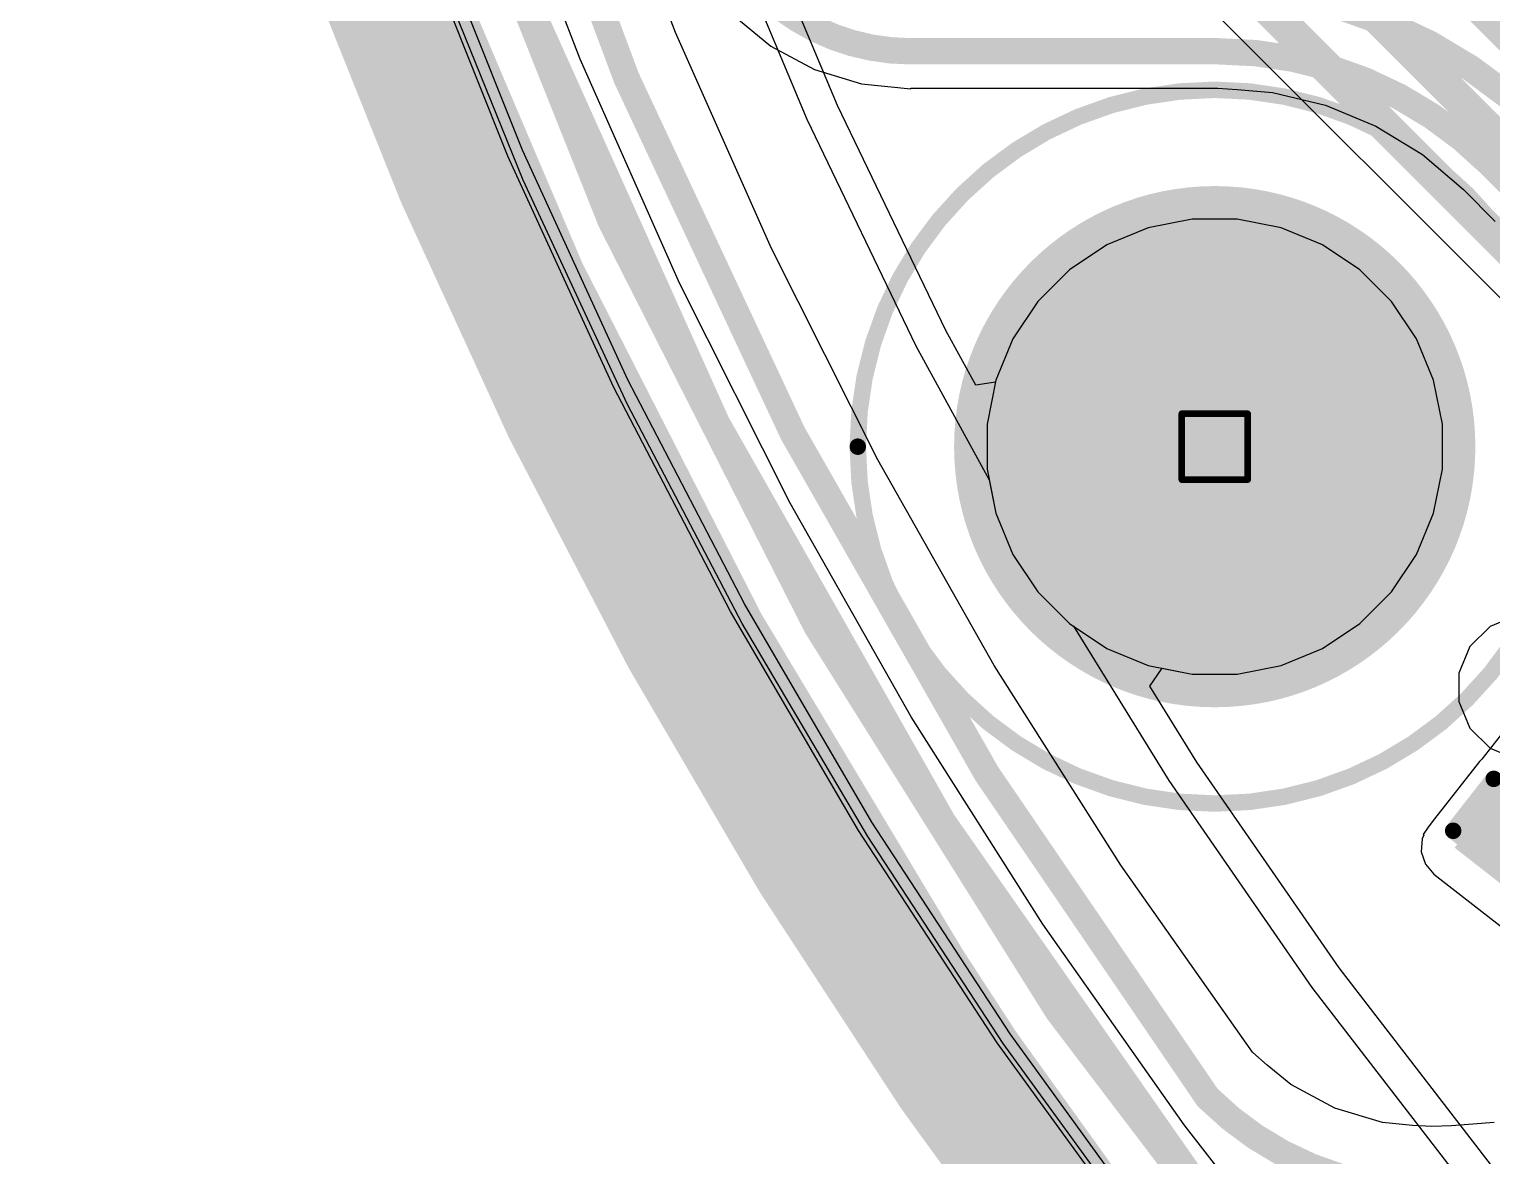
# Model space of a CAD drawing. Header units: inches. Extents: x -30 to 282, y -86 to 78.
# Drawn here: x -29.78 to -18.51, y -68.46 to -59.78 of the extents above; entities that cross this region are included whole.
import ezdxf

# ---------------------------------------------------------------- set-up
doc = ezdxf.new("R2010")
doc.units = ezdxf.units.IN
for name, color, linetype in [('Board Outline', 216, 'Continuous'), ('Bottom Layer', 5, 'Continuous'), ('Bottom Solder', 6, 'Continuous'), ('Dimensions', 6, 'Continuous'), ('Drill Drawing', 1, 'Continuous'), ('GND 01', 76, 'Continuous'), ('GND 02', 16, 'Continuous'), ('Pad Holes', 156, 'Continuous'), ('PWR', 156, 'Continuous'), ('SIG 01', 90, 'Continuous'), ('Top Layer', 1, 'Continuous'), ('Top Overlay', 2, 'Continuous'), ('Top Paste', 8, 'Continuous'), ('Top Solder', 216, 'Continuous')]:
    doc.layers.add(name, color=color, linetype=linetype)

# ---------------------------------------------------------------- blocks, each defined once
blk = doc.blocks.new('C___0402_76')
at = {"layer": 'Top Layer'}
for points in [[(-0.69849746, -0.3175), (-0.69849746, 0.3175), (-0.24129746, 0.3175), (-0.24129746, -0.3175)], [(0.24129746, -0.3175), (0.24129746, 0.3175), (0.69849746, 0.3175), (0.69849746, -0.3175)]]:
    blk.add_hatch(color=1, dxfattribs=at).paths.add_polyline_path(points)
at = {"layer": 'Top Paste'}
for points in [[(-0.69849746, -0.3175), (-0.69849746, 0.3175), (-0.24129746, 0.3175), (-0.24129746, -0.3175)], [(0.24129746, -0.3175), (0.24129746, 0.3175), (0.69849746, 0.3175), (0.69849746, -0.3175)]]:
    blk.add_hatch(color=8, dxfattribs=at).paths.add_polyline_path(points)
at = {"layer": 'Top Solder'}
for points in [[(-0.7584973399999999, -0.37749988), (-0.7584973399999999, 0.37749988), (-0.18129758, 0.37749988), (-0.18129758, -0.37749988)], [(0.18129758, -0.37749988), (0.18129758, 0.37749988), (0.7584973399999999, 0.37749988), (0.7584973399999999, -0.37749988)]]:
    blk.add_hatch(color=216, dxfattribs=at).paths.add_polyline_path(points)
at = {"layer": 'Top Overlay', "const_width": 0.127}
for points in [[(-0.27940254, 0.40640254), (-0.7874, 0.4064)], [(-0.78739746, -0.40640254), (-0.7874, 0.4064)], [(0.78739746, 0.40640254), (0.27940254, 0.40640508)], [(0.7874, -0.4064), (0.78739746, 0.40640254)], [(-0.27940254, -0.40640508), (-0.78739746, -0.40640254)], [(0.7874, -0.4064), (0.27940254, -0.40640254)]]:
    blk.add_lwpolyline(points, dxfattribs=at)
at = {"layer": 'Top Overlay', "const_width": 0.0635}
for points in [[(-0.8191499999999999, 0.4064, 1), (-0.7556499999999999, 0.4064, 1)], [(-0.8191499999999999, 0.4064, 1), (-0.7556499999999999, 0.4064, 1)], [(-0.31115254, 0.40640254, 1), (-0.24765254, 0.40640254, 1)], [(0.24765254, 0.40640508, 1), (0.31115254, 0.40640508, 1)], [(0.7556474599999999, 0.40640254, 1), (0.8191474599999999, 0.40640254, 1)], [(0.7556474599999999, 0.40640254, 1), (0.8191474599999999, 0.40640254, 1)], [(-0.8191474599999999, -0.40640254, 1), (-0.7556474599999999, -0.40640254, 1)], [(-0.8191474599999999, -0.40640254, 1), (-0.7556474599999999, -0.40640254, 1)], [(-0.31115254, -0.40640508, 1), (-0.24765254, -0.40640508, 1)], [(0.24765254, -0.40640254, 1), (0.31115254, -0.40640254, 1)], [(0.7556499999999999, -0.4064, 1), (0.8191499999999999, -0.4064, 1)], [(0.7556499999999999, -0.4064, 1), (0.8191499999999999, -0.4064, 1)]]:
    blk.add_lwpolyline(points, format="xyb", close=True, dxfattribs=at)

msp = doc.modelspace()

# ---------------------------------------------------------------- hatches: boundary and pattern name
at = {"layer": 'Bottom Solder'}
h = msp.add_hatch(color=6, dxfattribs=at)
edge = h.paths.add_edge_path()
edge.add_arc((-20.64299402, -63.000001), 0.1016, 0, 360)
at = {"layer": 'GND 01'}
h = msp.add_hatch(color=76, dxfattribs=at)
edge = h.paths.add_edge_path()
edge.add_arc((-20.64299402, -63.000001), 2.00799954, 0, 360)
at = {"layer": 'GND 02'}
h = msp.add_hatch(color=16, dxfattribs=at)
edge = h.paths.add_edge_path()
edge.add_arc((-20.64299402, -63.000001), 2.00799954, 0, 360)
at = {"layer": 'Pad Holes'}
h = msp.add_hatch(color=7, dxfattribs=at)
edge = h.paths.add_edge_path()
edge.add_arc((-20.64299402, -63.000001), 1.49999954, 0, 360)
at = {"layer": 'Top Layer'}
msp.add_hatch(color=1, dxfattribs=at).paths.add_polyline_path([(-17.0449748, -67.45743429999999), (-16.64978128, -66.95161107999999), (-18.39983112, -65.58432146), (-18.79502464, -66.09014468)])
at = {"layer": 'Top Solder'}
h = msp.add_hatch(color=216, dxfattribs=at)
edge = h.paths.add_edge_path()
edge.add_arc((-20.64299402, -63.000001), 0.1016, 0, 360)

# ---------------------------------------------------------------- linework, layer by layer
at = {"layer": 'Board Outline', "const_width": 0.254}
msp.add_lwpolyline([(37.49466466, -16.44645174, -2.5025245443781), (-17.29285086, -16.44645174)], format="xyb", dxfattribs=at)
at = {"layer": 'Board Outline'}
for points, const_width in [([(-19.14299448, -63.000001, 1), (-22.14299356, -63.000001, 1)], 0.254), ([(-22.20649356, -63.000001, 1), (-22.07949356, -63.000001, 1)], 0.127), ([(-19.20649448, -63.000001, 1), (-19.07949448, -63.000001, 1)], 0.127)]:
    msp.add_lwpolyline(points, format="xyb", close=True, dxfattribs=dict(at, const_width=const_width))
at = {"layer": 'Bottom Layer'}
for p, q in [((-24.53297862, -58.68904696), (-23.78496132, -60.47703678)), ((-23.54865496, -60.3708597), (-24.29210026, -58.59380203999999)), ((-25.96966866, -60.94621541999999), (-26.68719833999999, -59.18099669999999)), ((-22.7142675, -62.10521995999999), (-23.54865496, -60.3708597)), ((-23.78496132, -60.47703678), (-22.94471154, -62.22358396)), ((-25.16745792, -62.67459906), (-25.96966866, -60.94621541999999)), ((-20.81574704, -61.24600146), (-21.15461606, -61.31340798)), ((-20.470241, -61.24600146), (-20.81574704, -61.24600146)), ((-20.13137198, -61.31340798), (-20.470241, -61.24600146)), ((-21.15461606, -61.31340798), (-21.47382294, -61.44562767999999)), ((-19.8121651, -61.44562767999999), (-20.13137198, -61.31340798)), ((-21.47382294, -61.44562767999999), (-21.76110202, -61.63758055999999)), ((-19.52488602, -61.63758055999999), (-19.8121651, -61.44562767999999)), ((-21.76110202, -61.63758055999999), (-22.00541446, -61.88189299999999)), ((-19.28057358, -61.88189299999999), (-19.52488602, -61.63758055999999)), ((-22.00541446, -61.88189299999999), (-22.19736734, -62.16917208)), ((-19.0886207, -62.16917208), (-19.28057358, -61.88189299999999)), ((-22.48337388, -62.52728413999999), (-22.7142675, -62.10521995999999)), ((-22.19736734, -62.16917208), (-22.32958704, -62.48837895999999)), ((-18.956401, -62.48837895999999), (-19.0886207, -62.16917208)), ((-22.94471154, -62.22358396), (-22.38073248, -63.254509)), ((-22.33273156, -62.50419045999999), (-22.48337388, -62.52728413999999)), ((-22.32958704, -62.48837895999999), (-22.33273156, -62.50419045999999)), ((-18.88899448, -62.82724797999999), (-18.956401, -62.48837895999999)), ((-24.28245842, -64.3620887), (-25.16745792, -62.67459906)), ((-18.88899448, -63.17275401999999), (-18.88899448, -62.82724797999999)), ((-18.956401, -63.51162303999999), (-18.88899448, -63.17275401999999)), ((-22.38073248, -63.254509), (-22.32958704, -63.51162303999999)), ((-22.32958704, -63.51162303999999), (-22.19736734, -63.83082992)), ((-19.0886207, -63.83082992), (-18.956401, -63.51162303999999)), ((-22.19736734, -63.83082992), (-22.00541446, -64.118109)), ((-19.28057358, -64.118109), (-19.0886207, -63.83082992)), ((-22.00541446, -64.118109), (-21.76110202, -64.36242143999999)), ((-19.52488602, -64.36242143999999), (-19.28057358, -64.118109)), ((-23.3167428, -66.00472194), (-24.28245842, -64.3620887)), ((-21.76110202, -64.36242143999999), (-21.73201648, -64.38185498)), ((-21.73201648, -64.38185498), (-20.99690746, -65.57345026)), ((-19.8121651, -64.55437432000001), (-19.52488602, -64.36242143999999)), ((-20.13137198, -64.68659402), (-19.8121651, -64.55437432000001)), ((-21.1423631, -64.84441691999999), (-21.04751696, -64.707897)), ((-21.04751696, -64.707897), (-20.81574704, -64.75400053999999)), ((-20.81574704, -64.75400053999999), (-20.470241, -64.75400053999999)), ((-20.470241, -64.75400053999999), (-20.13137198, -64.68659402)), ((-20.78003718, -65.43174366), (-21.1423631, -64.84441691999999)), ((-19.68549022, -67.01480374), (-20.78003718, -65.43174366)), ((-20.99690746, -65.57345026), (-19.89465668, -67.16765332)), ((-22.27258182, -67.59864052), (-23.3167428, -66.00472194)), ((-18.50985376, -68.53864626), (-19.68549022, -67.01480374)), ((-19.89465668, -67.16765332), (-18.71076268, -68.70220194)), ((-21.15242658, -69.14010302), (-22.27258182, -67.59864052))]:
    msp.add_line(p, q, dxfattribs=at)
at = {"layer": 'Dimensions'}
for points, const_width in [([(-17.89299444, -63.000001, 1), (-23.3929936, -63.000001, 1)], 0.127), ([(-23.4247436, -63.000001, 1), (-23.3612436, -63.000001, 1)], 0.0635)]:
    msp.add_lwpolyline(points, format="xyb", close=True, dxfattribs=dict(at, const_width=const_width))
at = {"layer": 'Drill Drawing', "const_width": 0.0508}
for points in [[(-20.89699402, -62.74600099999999), (-20.38899402, -62.74600099999999)], [(-20.89699402, -63.254001), (-20.89699402, -62.74600099999999)], [(-20.38899402, -63.254001), (-20.38899402, -62.74600099999999)], [(-20.89699402, -63.254001), (-20.38899402, -63.254001)]]:
    msp.add_lwpolyline(points, dxfattribs=at)
at = {"layer": 'Drill Drawing', "const_width": 0.0254}
for points in [[(-20.90969402, -62.74600099999999, 1), (-20.88429402, -62.74600099999999, 1)], [(-20.90969402, -62.74600099999999, 1), (-20.88429402, -62.74600099999999, 1)], [(-20.40169402, -62.74600099999999, 1), (-20.37629402, -62.74600099999999, 1)], [(-20.40169402, -62.74600099999999, 1), (-20.37629402, -62.74600099999999, 1)], [(-20.90969402, -63.254001, 1), (-20.88429402, -63.254001, 1)], [(-20.90969402, -63.254001, 1), (-20.88429402, -63.254001, 1)], [(-20.40169402, -63.254001, 1), (-20.37629402, -63.254001, 1)], [(-20.40169402, -63.254001, 1), (-20.37629402, -63.254001, 1)]]:
    msp.add_lwpolyline(points, format="xyb", close=True, dxfattribs=at)
at = {"layer": 'GND 01'}
for p, q in [((-25.97591706, -60.7145471), (-26.69840482, -58.90649635999999)), ((-25.1646309, -62.48459182), (-25.97591706, -60.7145471)), ((-24.26660628, -64.21215504), (-25.1646309, -62.48459182)), ((-23.28397934, -65.89312958000001), (-24.26660628, -64.21215504)), ((-22.21923928, -67.52324315999999), (-23.28397934, -65.89312958000001)), ((-21.07497944, -69.0985537), (-22.21923928, -67.52324315999999))]:
    msp.add_line(p, q, dxfattribs=at)
at = {"layer": 'GND 01', "const_width": 1.016}
for points in [[(-27.17711862, -59.08414904), (-26.44522778, -60.91573034)], [(-26.44522778, -60.91573034), (-25.6234057, -62.70876459999999)], [(-25.6234057, -62.70876459999999), (-24.71368184, -64.4588373)], [(-24.71368184, -64.4588373), (-23.7182914, -66.16164314)], [(-23.7182914, -66.16164314), (-22.63968294, -67.8129962)], [(-22.63968294, -67.8129962), (-21.4805133, -69.40882739999999)]]:
    msp.add_lwpolyline(points, dxfattribs=at)
at = {"layer": 'GND 01', "const_width": 0.508}
for points in [[(-26.69922778, -60.91573034, 1), (-26.19122778, -60.91573034, 1)], [(-26.69922778, -60.91573034, 1), (-26.19122778, -60.91573034, 1)], [(-25.8774057, -62.70876459999999, 1), (-25.3694057, -62.70876459999999, 1)], [(-25.8774057, -62.70876459999999, 1), (-25.3694057, -62.70876459999999, 1)], [(-24.96768184, -64.4588373, 1), (-24.45968184, -64.4588373, 1)], [(-24.96768184, -64.4588373, 1), (-24.45968184, -64.4588373, 1)], [(-23.9722914, -66.16164314, 1), (-23.4642914, -66.16164314, 1)], [(-23.9722914, -66.16164314, 1), (-23.4642914, -66.16164314, 1)], [(-22.89368294, -67.8129962, 1), (-22.38568294, -67.8129962, 1)], [(-22.89368294, -67.8129962, 1), (-22.38568294, -67.8129962, 1)]]:
    msp.add_lwpolyline(points, format="xyb", close=True, dxfattribs=at)
at = {"layer": 'GND 02'}
for p, q in [((-25.97591706, -60.7145471), (-26.69840482, -58.90649635999999)), ((-25.1646309, -62.48459182), (-25.97591706, -60.7145471)), ((-24.26660628, -64.21215504), (-25.1646309, -62.48459182)), ((-23.28397934, -65.89312958000001), (-24.26660628, -64.21215504)), ((-22.21923928, -67.52324315999999), (-23.28397934, -65.89312958000001)), ((-21.07497944, -69.0985537), (-22.21923928, -67.52324315999999))]:
    msp.add_line(p, q, dxfattribs=at)
at = {"layer": 'GND 02', "const_width": 1.016}
for points in [[(-27.17711862, -59.08414904), (-26.44522778, -60.91573034)], [(-26.44522778, -60.91573034), (-25.6234057, -62.70876459999999)], [(-25.6234057, -62.70876459999999), (-24.71368184, -64.4588373)], [(-24.71368184, -64.4588373), (-23.7182914, -66.16164314)], [(-23.7182914, -66.16164314), (-22.63968294, -67.8129962)], [(-22.63968294, -67.8129962), (-21.4805133, -69.40882739999999)]]:
    msp.add_lwpolyline(points, dxfattribs=at)
at = {"layer": 'GND 02', "const_width": 0.508}
for points in [[(-26.69922778, -60.91573034, 1), (-26.19122778, -60.91573034, 1)], [(-26.69922778, -60.91573034, 1), (-26.19122778, -60.91573034, 1)], [(-25.8774057, -62.70876459999999, 1), (-25.3694057, -62.70876459999999, 1)], [(-25.8774057, -62.70876459999999, 1), (-25.3694057, -62.70876459999999, 1)], [(-24.96768184, -64.4588373, 1), (-24.45968184, -64.4588373, 1)], [(-24.96768184, -64.4588373, 1), (-24.45968184, -64.4588373, 1)], [(-23.9722914, -66.16164314, 1), (-23.4642914, -66.16164314, 1)], [(-23.9722914, -66.16164314, 1), (-23.4642914, -66.16164314, 1)], [(-22.89368294, -67.8129962, 1), (-22.38568294, -67.8129962, 1)], [(-22.89368294, -67.8129962, 1), (-22.38568294, -67.8129962, 1)]]:
    msp.add_lwpolyline(points, format="xyb", close=True, dxfattribs=at)
at = {"layer": 'PWR'}
for p, q in [((-26.088086, -60.76263692), (-26.81281912, -58.94897024)), ((-25.2742827, -62.53816804), (-26.088086, -60.76263692)), ((-20.81574704, -61.24600146), (-21.15461606, -61.31340798)), ((-20.470241, -61.24600146), (-20.81574704, -61.24600146)), ((-20.13137198, -61.31340798), (-20.470241, -61.24600146)), ((-21.15461606, -61.31340798), (-21.47382294, -61.44562767999999)), ((-19.8121651, -61.44562767999999), (-20.13137198, -61.31340798)), ((-21.47382294, -61.44562767999999), (-21.76110202, -61.63758055999999)), ((-19.52488602, -61.63758055999999), (-19.8121651, -61.44562767999999)), ((-21.76110202, -61.63758055999999), (-22.00541446, -61.88189299999999)), ((-19.28057358, -61.88189299999999), (-19.52488602, -61.63758055999999)), ((-22.00541446, -61.88189299999999), (-22.19736734, -62.16917208)), ((-19.0886207, -62.16917208), (-19.28057358, -61.88189299999999)), ((-22.19736734, -62.16917208), (-22.32958704, -62.48837895999999)), ((-18.956401, -62.48837895999999), (-19.0886207, -62.16917208)), ((-22.32958704, -62.48837895999999), (-22.39699356, -62.82724797999999)), ((-18.88899448, -62.82724797999999), (-18.956401, -62.48837895999999)), ((-24.37345392, -64.2711313), (-25.2742827, -62.53816804)), ((-22.39699356, -62.82724797999999), (-22.39699356, -63.17275401999999)), ((-18.88899448, -63.17275401999999), (-18.88899448, -62.82724797999999)), ((-22.39699356, -63.17275401999999), (-22.32958704, -63.51162303999999)), ((-18.956401, -63.51162303999999), (-18.88899448, -63.17275401999999)), ((-22.32958704, -63.51162303999999), (-22.19736734, -63.83082992)), ((-19.0886207, -63.83082992), (-18.956401, -63.51162303999999)), ((-22.19736734, -63.83082992), (-22.00541446, -64.118109)), ((-19.28057358, -64.118109), (-19.0886207, -63.83082992)), ((-22.00541446, -64.118109), (-21.76110202, -64.36242143999999)), ((-19.52488602, -64.36242143999999), (-19.28057358, -64.118109)), ((-23.3877993, -65.95728236), (-24.37345392, -64.2711313)), ((-18.3178704, -64.3006334), (-18.52148696, -64.38497410000001)), ((-21.76110202, -64.36242143999999), (-21.47382294, -64.55437432000001)), ((-19.8121651, -64.55437432000001), (-19.52488602, -64.36242143999999)), ((-18.52148696, -64.38497410000001), (-18.6773312, -64.54081834)), ((-21.47382294, -64.55437432000001), (-21.15461606, -64.68659402)), ((-20.13137198, -64.68659402), (-19.8121651, -64.55437432000001)), ((-18.6773312, -64.54081834), (-18.7616719, -64.74443489999999)), ((-21.15461606, -64.68659402), (-20.81574704, -64.75400053999999)), ((-20.81574704, -64.75400053999999), (-20.470241, -64.75400053999999)), ((-20.470241, -64.75400053999999), (-20.13137198, -64.68659402)), ((-18.7616719, -64.74443489999999), (-18.7616719, -64.9648307)), ((-18.7616719, -64.9648307), (-18.6773312, -65.16844726000001)), ((-18.6773312, -65.16844726000001), (-18.52148696, -65.3242915)), ((-18.52148696, -65.3242915), (-18.3178704, -65.4086322)), ((-22.31971406, -67.5925242), (-23.3877993, -65.95728236)), ((-21.17188044, -69.17274456), (-22.31971406, -67.5925242))]:
    msp.add_line(p, q, dxfattribs=at)
at = {"layer": 'SIG 01'}
for p, q in [((-22.23860678, -58.06029028), (-16.0135316, -64.28536546)), ((-25.5307211, -60.01440118), (-26.2117205, -58.24897671999999)), ((-24.76391796, -61.74428087999999), (-25.5307211, -60.01440118)), ((-20.81574704, -61.24600146), (-21.15461606, -61.31340798)), ((-20.470241, -61.24600146), (-20.81574704, -61.24600146)), ((-20.13137198, -61.31340798), (-20.470241, -61.24600146)), ((-21.15461606, -61.31340798), (-21.47382294, -61.44562767999999)), ((-19.8121651, -61.44562767999999), (-20.13137198, -61.31340798)), ((-21.47382294, -61.44562767999999), (-21.76110202, -61.63758055999999)), ((-19.52488602, -61.63758055999999), (-19.8121651, -61.44562767999999)), ((-23.91315512, -63.4344553), (-24.76391796, -61.74428087999999)), ((-21.76110202, -61.63758055999999), (-22.00541446, -61.88189299999999)), ((-19.28057358, -61.88189299999999), (-19.52488602, -61.63758055999999)), ((-22.00541446, -61.88189299999999), (-22.19736734, -62.16917208)), ((-19.0886207, -62.16917208), (-19.28057358, -61.88189299999999)), ((-22.19736734, -62.16917208), (-22.32958704, -62.48837895999999)), ((-18.956401, -62.48837895999999), (-19.0886207, -62.16917208)), ((-22.32958704, -62.48837895999999), (-22.39699356, -62.82724797999999)), ((-18.88899448, -62.82724797999999), (-18.956401, -62.48837895999999)), ((-22.39699356, -62.82724797999999), (-22.39699356, -63.17275401999999)), ((-18.88899448, -63.17275401999999), (-18.88899448, -62.82724797999999)), ((-22.39699356, -63.17275401999999), (-22.32958704, -63.51162303999999)), ((-18.956401, -63.51162303999999), (-18.88899448, -63.17275401999999)), ((-22.98048744, -65.08084519999998), (-23.91315512, -63.4344553)), ((-22.32958704, -63.51162303999999), (-22.19736734, -63.83082992)), ((-19.0886207, -63.83082992), (-18.956401, -63.51162303999999)), ((-22.19736734, -63.83082992), (-22.00541446, -64.118109)), ((-19.28057358, -64.118109), (-19.0886207, -63.83082992)), ((-22.00541446, -64.118109), (-21.76110202, -64.36242143999999)), ((-19.52488602, -64.36242143999999), (-19.28057358, -64.118109)), ((-21.76110202, -64.36242143999999), (-21.47382294, -64.55437432000001)), ((-19.8121651, -64.55437432000001), (-19.52488602, -64.36242143999999)), ((-21.47382294, -64.55437432000001), (-21.15461606, -64.68659402)), ((-20.13137198, -64.68659402), (-19.8121651, -64.55437432000001)), ((-21.15461606, -64.68659402), (-20.81574704, -64.75400053999999)), ((-20.81574704, -64.75400053999999), (-20.470241, -64.75400053999999)), ((-20.470241, -64.75400053999999), (-20.13137198, -64.68659402)), ((-21.9681552, -66.67949072), (-22.98048744, -65.08084519999998)), ((-20.87860188, -68.22653867999999), (-21.9681552, -66.67949072)), ((-19.7144513, -69.71825782), (-20.87860188, -68.22653867999999))]:
    msp.add_line(p, q, dxfattribs=at)
at = {"layer": 'SIG 01', "const_width": 0.2032}
for points in [[(-17.3720125, -72.71990028, -0.2531606442147388), (-27.92154436, -37.30294038)], [(-25.60417536, -61.63392296, -0.0151855106492488), (-25.6093976, -61.62274187999999)], [(-24.22014714, -64.34544916, -0.0169063171082348), (-24.22686036, -64.33346544)]]:
    msp.add_lwpolyline(points, format="xyb", dxfattribs=at)
at = {"layer": 'SIG 01'}
for points, const_width in [([(-21.42592108, -56.78990674), (-15.45131784, -62.76450998)], 0.254), ([(-21.72107162, -57.36208745999999), (-15.62118542, -63.46197366)], 0.254), ([(-22.32383902, -57.53556184), (-15.65010078, -64.20930007999999)], 0.254), ([(-26.4983214, -59.53204247999999), (-25.6097532, -61.62190876)], 0.2032), ([(-25.6097532, -61.62190876), (-25.60940014, -61.62274187999999)], 0.2032), ([(-25.6041779, -61.63392296), (-24.2273074, -64.33259168)], 0.2032), ([(-24.2273074, -64.33259168), (-24.2268629, -64.33346544)], 0.2032), ([(-24.22014968, -64.3454517), (-22.66982004, -66.93256616)], 0.2032), ([(-22.66982004, -66.93256616), (-22.25324988, -67.57191972)], 0.2032), ([(-22.25324988, -67.57191972), (-22.2532448, -67.57192479999999)], 0.2032), ([(-22.2532448, -67.57192479999999), (-20.985099, -69.33589891999999)], 0.2032)]:
    msp.add_lwpolyline(points, dxfattribs=dict(at, const_width=const_width))
at = {"layer": 'SIG 01', "const_width": 0.1016}
for points in [[(-25.6605532, -61.62190876, 1), (-25.5589532, -61.62190876, 1)], [(-25.6605532, -61.62190876, 1), (-25.5589532, -61.62190876, 1)], [(-25.66020014, -61.62274187999999, 1), (-25.55860014, -61.62274187999999, 1)], [(-25.6601976, -61.62274187999999, 1), (-25.5585976, -61.62274187999999, 1)], [(-25.6549779, -61.63392296, 1), (-25.5533779, -61.63392296, 1)], [(-25.65497536, -61.63392296, 1), (-25.55337536, -61.63392296, 1)], [(-24.2781074, -64.33259168, 1), (-24.1765074, -64.33259168, 1)], [(-24.2781074, -64.33259168, 1), (-24.1765074, -64.33259168, 1)], [(-24.2776629, -64.33346544, 1), (-24.1760629, -64.33346544, 1)], [(-24.27766036, -64.33346544, 1), (-24.17606036, -64.33346544, 1)], [(-24.27094968, -64.3454517, 1), (-24.16934968, -64.3454517, 1)], [(-24.27094714, -64.34544916, 1), (-24.16934714, -64.34544916, 1)], [(-22.72062004, -66.93256616, 1), (-22.61902004, -66.93256616, 1)], [(-22.72062004, -66.93256616, 1), (-22.61902004, -66.93256616, 1)], [(-22.30404988, -67.57191972, 1), (-22.20244988, -67.57191972, 1)], [(-22.30404988, -67.57191972, 1), (-22.20244988, -67.57191972, 1)], [(-22.3040448, -67.57192479999999, 1), (-22.2024448, -67.57192479999999, 1)], [(-22.3040448, -67.57192479999999, 1), (-22.2024448, -67.57192479999999, 1)]]:
    msp.add_lwpolyline(points, format="xyb", close=True, dxfattribs=at)
at = {"layer": 'Top Layer'}
for p, q in [((-24.7970421, -59.80795251999999), (-25.45267198, -58.10829628)), ((-24.35682708, -59.67364747999999), (-24.06272302, -59.91501097999999)), ((-24.0588038, -61.47339242), (-24.7970421, -59.80795251999999)), ((-24.06272302, -59.91501097999999), (-23.7271814, -60.09436038)), ((-23.7271814, -60.09436038), (-23.3630978, -60.20480465999999)), ((-23.3630978, -60.20480465999999), (-22.98446508, -60.24209694)), ((-22.98446508, -60.24209694), (-22.98446508, -60.23822598)), ((-22.98446508, -60.23822598), (-20.62055058, -60.23822598)), ((-20.62055058, -60.23822598), (-20.6200375, -60.23823106)), ((-20.6200375, -60.23823106), (-20.61862018, -60.23823106)), ((-20.61862018, -60.23823106), (-20.47061184, -60.24883302)), ((-20.47061184, -60.24883302), (-20.19893598, -60.27021473999999)), ((-20.19893598, -60.27021473999999), (-19.78958196, -60.36849242)), ((-19.78958196, -60.36849242), (-19.40063938, -60.529597)), ((-19.40063938, -60.529597), (-19.04168912, -60.74956353999999)), ((-19.04168912, -60.74956353999999), (-18.72587568, -61.01929122)), ((-18.72587568, -61.01929122), (-18.7241561, -61.02186424)), ((-18.7241561, -61.02186424), (-18.4821195, -61.26390338)), ((-20.81574704, -61.24600146), (-21.15461606, -61.31340798)), ((-20.470241, -61.24600146), (-20.81574704, -61.24600146)), ((-20.13137198, -61.31340798), (-20.470241, -61.24600146)), ((-21.15461606, -61.31340798), (-21.47382294, -61.44562767999999)), ((-19.8121651, -61.44562767999999), (-20.13137198, -61.31340798)), ((-23.23973508, -63.10060278), (-24.0588038, -61.47339242)), ((-21.47382294, -61.44562767999999), (-21.76110202, -61.63758055999999)), ((-19.52488602, -61.63758055999999), (-19.8121651, -61.44562767999999)), ((-21.76110202, -61.63758055999999), (-22.00541446, -61.88189299999999)), ((-19.28057358, -61.88189299999999), (-19.52488602, -61.63758055999999)), ((-22.00541446, -61.88189299999999), (-22.19736734, -62.16917208)), ((-19.0886207, -62.16917208), (-19.28057358, -61.88189299999999)), ((-22.19736734, -62.16917208), (-22.32958704, -62.48837895999999)), ((-18.956401, -62.48837895999999), (-19.0886207, -62.16917208)), ((-22.32958704, -62.48837895999999), (-22.39699356, -62.82724797999999)), ((-18.88899448, -62.82724797999999), (-18.956401, -62.48837895999999)), ((-22.39699356, -62.82724797999999), (-22.39699356, -63.17275401999999)), ((-18.88899448, -63.17275401999999), (-18.88899448, -62.82724797999999)), ((-22.34180952, -64.68566437999999), (-23.23973508, -63.10060278)), ((-22.39699356, -63.17275401999999), (-22.32958704, -63.51162303999999)), ((-18.956401, -63.51162303999999), (-18.88899448, -63.17275401999999)), ((-22.32958704, -63.51162303999999), (-22.19736734, -63.83082992)), ((-19.0886207, -63.83082992), (-18.956401, -63.51162303999999)), ((-22.19736734, -63.83082992), (-22.00541446, -64.118109)), ((-19.28057358, -64.118109), (-19.0886207, -63.83082992)), ((-22.00541446, -64.118109), (-21.76110202, -64.36242143999999)), ((-19.52488602, -64.36242143999999), (-19.28057358, -64.118109)), ((-21.76110202, -64.36242143999999), (-21.47382294, -64.55437432000001)), ((-19.8121651, -64.55437432000001), (-19.52488602, -64.36242143999999)), ((-21.47382294, -64.55437432000001), (-21.15461606, -64.68659402)), ((-20.13137198, -64.68659402), (-19.8121651, -64.55437432000001)), ((-21.3671912, -66.22475452), (-22.34180952, -64.68566437999999)), ((-21.15461606, -64.68659402), (-20.81574704, -64.75400053999999)), ((-20.81574704, -64.75400053999999), (-20.470241, -64.75400053999999)), ((-20.470241, -64.75400053999999), (-20.13137198, -64.68659402)), ((-18.44360802, -65.22778674), (-18.58458818, -65.40823342)), ((-18.60390742, -65.42488057999999), (-18.94920518, -65.86684057999999)), ((-18.58458818, -65.40823342), (-18.60390742, -65.42488057999999)), ((-18.94920518, -65.86684057999999), (-18.99910602, -65.93069872)), ((-19.04458218, -66.02093476), (-19.0520701, -66.12170418)), ((-19.03090682, -65.99380248), (-19.04458218, -66.02093476)), ((-18.99910602, -65.93069872), (-19.03785118, -65.9883745)), ((-19.03785118, -65.9883745), (-19.03090682, -65.99380248)), ((-19.0520701, -66.12170418), (-19.02042678, -66.21767046)), ((-20.3527406, -67.66515804), (-21.3671912, -66.22475452)), ((-19.02042678, -66.21767046), (-18.95446806, -66.29422097999999)), ((-18.95446806, -66.29422097999999), (-18.10798512, -66.95556586)), ((-20.34995168, -67.66701986), (-20.3527406, -67.66515804)), ((-20.23867682, -67.76631354), (-20.34995168, -67.66701986)), ((-20.0573894, -67.9150915), (-20.23867682, -67.76631354)), ((-19.71862198, -68.0961681), (-20.0573894, -67.9150915)), ((-19.35103572, -68.20767409999999), (-19.71862198, -68.0961681)), ((-19.11848094, -68.23057727999999), (-19.35103572, -68.20767409999999)), ((-18.96995698, -68.2391574), (-19.11848094, -68.23057727999999)), ((-18.96983506, -68.239132), (-18.96995698, -68.2391574)), ((-18.9696852, -68.23915994000001), (-18.96983506, -68.239132)), ((-18.81962454, -68.23356686), (-18.9696852, -68.23915994000001)), ((-18.49090536, -68.20769695999999), (-18.81962454, -68.23356686))]:
    msp.add_line(p, q, dxfattribs=at)
for points, const_width in [([(-21.15778598, -69.16581544, -0.1890118720574963), (-28.88657926, -42.56109598)], 0.20299934), ([(-20.71294308, -68.7871497, -0.1656636310875906), (-28.54784994, -45.78909562)], 0.20299934), ([(-20.69788342, -68.0149516, -0.1007849770345574), (-27.057477, -54.42371385999999)], 0.2032), ([(-22.98446508, -59.95335228, -0.4142135623730951), (-24.63653188, -58.30128547999999)], 0.2032), ([(-20.180173, -59.00022236, -0.199133335336749), (-17.48610168, -60.11748454)], 0.2032), ([(-20.73811956, -59.4574249, -0.1987684907462294), (-18.10995362, -60.54427058)], 0.2032), ([(-20.61862018, -59.95335482, -0.1986831588585887), (-18.52271632, -60.820427)], 0.2032), ([(-16.4650293, -67.69400228, -0.1990096385846616), (-18.96983506, -68.73118842)], 0.2032), ([(-18.96983506, -68.73118842, -0.198799325634336), (-20.6978885, -68.01495668)], 0.2032)]:
    msp.add_lwpolyline(points, format="xyb", dxfattribs=dict(at, const_width=const_width))
at = {"layer": 'Top Layer', "const_width": 0.2032}
for points in [[(-22.98446508, -59.95335228), (-20.61964126, -59.95335228)], [(-20.61964126, -59.95335228), (-20.61862018, -59.95335736)], [(-18.52271886, -60.82042953999999), (-18.28068226, -61.06246867999999)]]:
    msp.add_lwpolyline(points, dxfattribs=at)
at = {"layer": 'Top Layer', "const_width": 0.1016}
for points in [[(-23.03526508, -59.95335228, 1), (-22.93366508, -59.95335228, 1)], [(-23.03526508, -59.95335228, 1), (-22.93366508, -59.95335228, 1)], [(-20.67044126, -59.95335228, 1), (-20.56884126, -59.95335228, 1)], [(-20.67044126, -59.95335228, 1), (-20.56884126, -59.95335228, 1)], [(-20.66942018, -59.95335482, 1), (-20.56782018, -59.95335482, 1)], [(-20.66942018, -59.95335736, 1), (-20.56782018, -59.95335736, 1)], [(-18.57351886, -60.82042953999999, 1), (-18.47191886, -60.82042953999999, 1)], [(-18.57351632, -60.820427, 1), (-18.47191632, -60.820427, 1)], [(-20.7486885, -68.01495668, 1), (-20.6470885, -68.01495668, 1)], [(-20.74868342, -68.0149516, 1), (-20.64708342, -68.0149516, 1)]]:
    msp.add_lwpolyline(points, format="xyb", close=True, dxfattribs=at)

# ---------------------------------------------------------------- block references
at = {"rotation": 232}
msp.add_blockref('C___0402_76', (-18.00107906, -65.58964784), dxfattribs=at)

doc.saveas('drawing.dxf')
